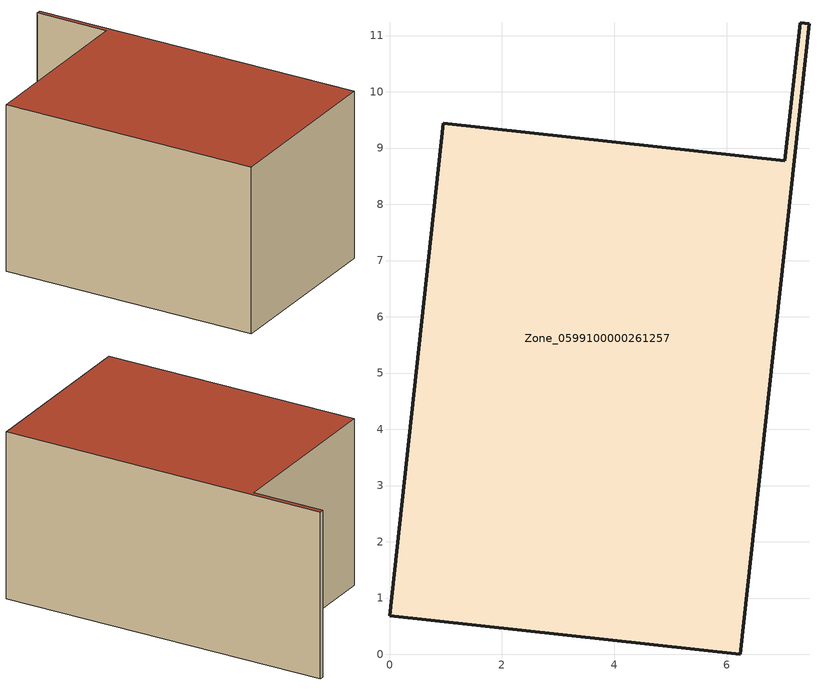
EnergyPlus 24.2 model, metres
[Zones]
Zone_0599100000261257
 floor ground (C_G): 7.03,8.77 7.3,11.23 7.46,11.21 6.24,0 0,0.69 0.96,9.44 z1.69
 wall outside (C_F): 6.24,0 7.46,11.21 7.3,11.23 7.03,8.77 0.96,9.44 0,0.69 6.24,0 z1.69:7.42
 roof outside (C_R): 0,0.69 6.24,0 7.46,11.21 7.3,11.23 7.03,8.77 0.96,9.44 z7.42
[BUILDING]
Pand.0599100000261257: North Axis=0; Terrain=City; Loads Convergence Tolerance Value=0.04; Temperature Convergence Tolerance Value=0.4; Solar Distribution=FullExterior; Maximum Number of Warmup Days=25; Minimum Number of Warmup Days=1
[Site:Location]
Rotterdam.The.Hague.AP_ZH_NLD Design_Conditions: Latitude=51.96; Longitude=4.45; Time Zone=1; Elevation=-4.5
[SITE:GROUNDTEMPERATURE:BUILDINGSURFACE]
18, 18, 18, 18, 18, 18, 18, 18, 18, 18, 18, 18
[MATERIAL] Thermal Absorptance=0.9; Solar Absorptance=0.7; Visible Absorptance=0.7
Name | Roughness | Thickness | Conductivity | Density | Specific Heat
G.TC.1946-1964 | MediumSmooth | 0.15 | 1 | 540 | 1210
F.TC.1946-1964 | Rough | 0.3 | 0.857143 | 1920 | 840
R.TC.1946-1964 | MediumRough | 0.2 | 0.235294 | 1500 | 1000
[CONSTRUCTION]
C_G: G.TC.1946-1964
C_F: F.TC.1946-1964
C_R: R.TC.1946-1964
[ZONE]
Zone_0599100000261257: Type=1; Multiplier=1; Ceiling Height=Autocalculate; Volume=Autocalculate; Floor Area=autocalculate; Part of Total Floor Area=Yes
[ZONEINFILTRATION:DESIGNFLOWRATE]
Infil_Zone_0599100000261257: Zone or ZoneList or Space or SpaceList=Zone_0599100000261257; Schedule=AlwaysOn; Design Flow Rate Calculation Method=Flow/Area; Flow Rate per Floor Area=0.003; Constant Term Coefficient=1; Temperature Term Coefficient=0; Velocity Term Coefficient=0; Velocity Squared Term Coefficient=0
[HVACTEMPLATE:ZONE:IDEALLOADSAIRSYSTEM]
Zone_0599100000261257: Maximum Heating Supply Air Temperature=50; Minimum Cooling Supply Air Temperature=13; Maximum Heating Supply Air Humidity Ratio=0.0156; Minimum Cooling Supply Air Humidity Ratio=0.0077; Heating Limit=NoLimit; Cooling Limit=NoLimit; Dehumidification Control Type=ConstantSensibleHeatRatio; Cooling Sensible Heat Ratio=0.7; Dehumidification Setpoint=60; Humidification Control Type=None; Humidification Setpoint=30; Outdoor Air Method=None; Outdoor Air Flow Rate per Person=0.00944; Outdoor Air Flow Rate per Zone Floor Area=0; Outdoor Air Flow Rate per Zone=0; Demand Controlled Ventilation Type=None; Outdoor Air Economizer Type=NoEconomizer; Heat Recovery Type=None; Sensible Heat Recovery Effectiveness=0.7; Latent Heat Recovery Effectiveness=0.65
[ZONECONTROL:THERMOSTAT]
ThermostatControl_Zone_0599100000261257: Zone or ZoneList=Zone_0599100000261257; Control Type Schedule=DualSetpointControlType; Control 1=Thermostat_Zone_0599100000261257; Temperature Difference Between Cutout And Setpoint=0
[THERMOSTATSETPOINT:DUALSETPOINT]
Thermostat_Zone_0599100000261257: Heating Setpoint Temperature Schedule=HeatingSetpoint_Zone_0599100000261257; Cooling Setpoint Temperature Schedule=CoolingSetpoint_Zone_0599100000261257
[SCHEDULE:COMPACT]
HeatingSetpoint_Zone_0599100000261257: Through: 12/31, For: AllDays, Until: 24:00, 21
CoolingSetpoint_Zone_0599100000261257: Through: 12/31, For: AllDays, Until: 24:00, 24
DualSetpointControlType: Through: 12/31, For: AllDays, Until: 24:00, 4
AlwaysOn: Through: 12/31, For: AllDays, Until: 24:00, 1
